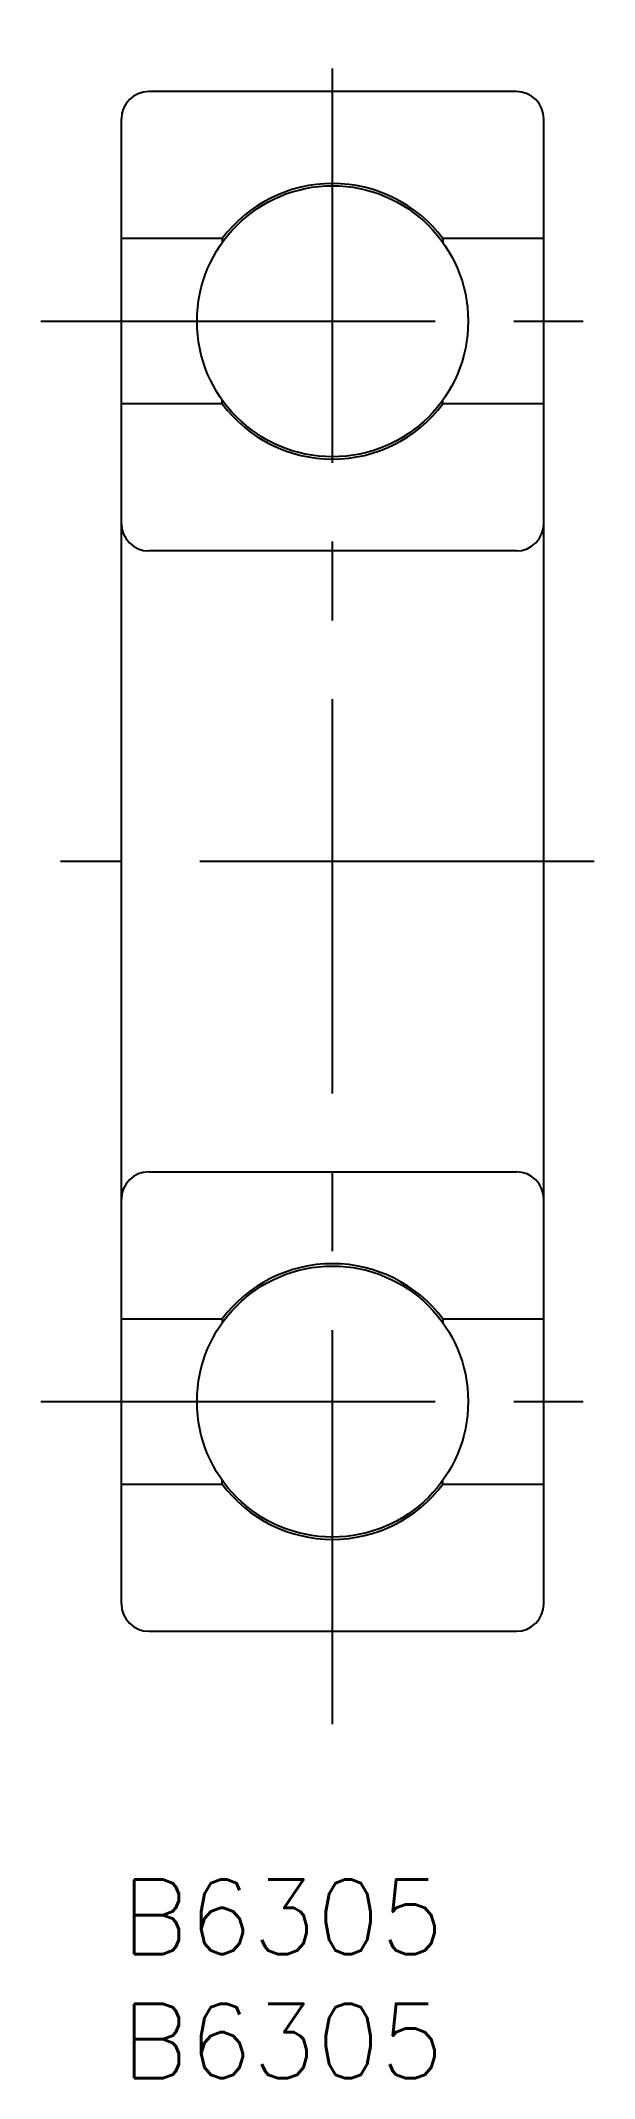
# Model space of a CAD drawing. Extents: x -3.2 to 19, y -8 to 74.
import ezdxf

# ---------------------------------------------------------------- set-up
doc = ezdxf.new("R2010")
doc.units = 0
doc.header["$LTSCALE"] = 0.5
doc.linetypes.add('CENTER', pattern=[50.8, 31.75, -6.35, 6.35, -6.35])
for name, color, linetype in [('MSM_CENTER', 1, 'CENTER'), ('MSM_CONTINUOUS', 7, 'CONTINUOUS'), ('MSM_PART_NUMBER', 7, 'CONTINUOUS')]:
    doc.layers.add(name, color=color, linetype=linetype)
doc.styles.get("Standard").update_dxf_attribs({"font": 'txt.shx', "height": 3, "bigfont": 'bigfont.shx'})

msp = doc.modelspace()

# ---------------------------------------------------------------- linework, layer by layer
at = {"layer": 'MSM_CENTER'}
for p, q in [((8.5, 6.252), (8.5, 74.046)), ((-3.248, 62.75), (18.595, 62.75)), ((19.035, 41), (-2.455, 41)), ((-3.248, 19.25), (18.595, 19.25))]:
    msp.add_line(p, q, dxfattribs=at)
at = {"layer": 'MSM_CONTINUOUS'}
for p, q in [((15.9, 72), (1.1, 72)), ((0, 11.1), (0, 70.9)), ((17, 11.1), (17, 70.9)), ((4.06, 66.08), (0, 66.08)), ((4.06, 66.08), (4.06, 65.923)), ((17, 66.08), (12.94, 66.08)), ((12.94, 66.08), (12.94, 65.923)), ((4.06, 59.42), (0, 59.42)), ((4.06, 59.42), (4.06, 59.577)), ((12.94, 59.42), (12.94, 59.577)), ((17, 59.42), (12.94, 59.42)), ((15.9, 53.5), (1.1, 53.5)), ((1.1, 28.5), (15.9, 28.5)), ((0, 22.58), (4.06, 22.58)), ((4.06, 22.58), (4.06, 22.423)), ((12.94, 22.58), (17, 22.58)), ((12.94, 22.58), (12.94, 22.423)), ((0, 15.92), (4.06, 15.92)), ((4.06, 15.92), (4.06, 16.077)), ((12.94, 15.92), (12.94, 16.077)), ((12.94, 15.92), (17, 15.92)), ((1.1, 10), (15.9, 10))]:
    msp.add_line(p, q, dxfattribs=at)
for centre in [(8.5, 62.75), (8.5, 19.25)]:
    msp.add_circle(centre, 5.457, dxfattribs=at)
for centre, radius, start, end in [((1.1, 70.9), 1.1, 90, 180), ((15.9, 70.9), 1.1, 360, 90), ((8.5, 62.75), 5.55, 36.8699, 143.1301), ((8.5, 62.75), 5.55, 216.8699, 323.1301), ((1.1, 54.6), 1.1, 180, 270), ((15.9, 54.6), 1.1, 270, 0), ((1.1, 27.4), 1.1, 90, 180), ((15.9, 27.4), 1.1, 360, 90), ((8.5, 19.25), 5.55, 36.8699, 143.1301), ((8.5, 19.25), 5.55, 216.8699, 323.1301), ((1.1, 11.1), 1.1, 180, 270), ((15.9, 11.1), 1.1, 270, 360)]:
    msp.add_arc(centre, radius, start, end, dxfattribs=at)

# ---------------------------------------------------------------- texts
at = {"layer": 'MSM_PART_NUMBER'}
for p in [(0, -3), (0, -8)]:
    msp.add_text('B6305', height=3, dxfattribs=at).set_placement(p)

doc.saveas('drawing.dxf')
